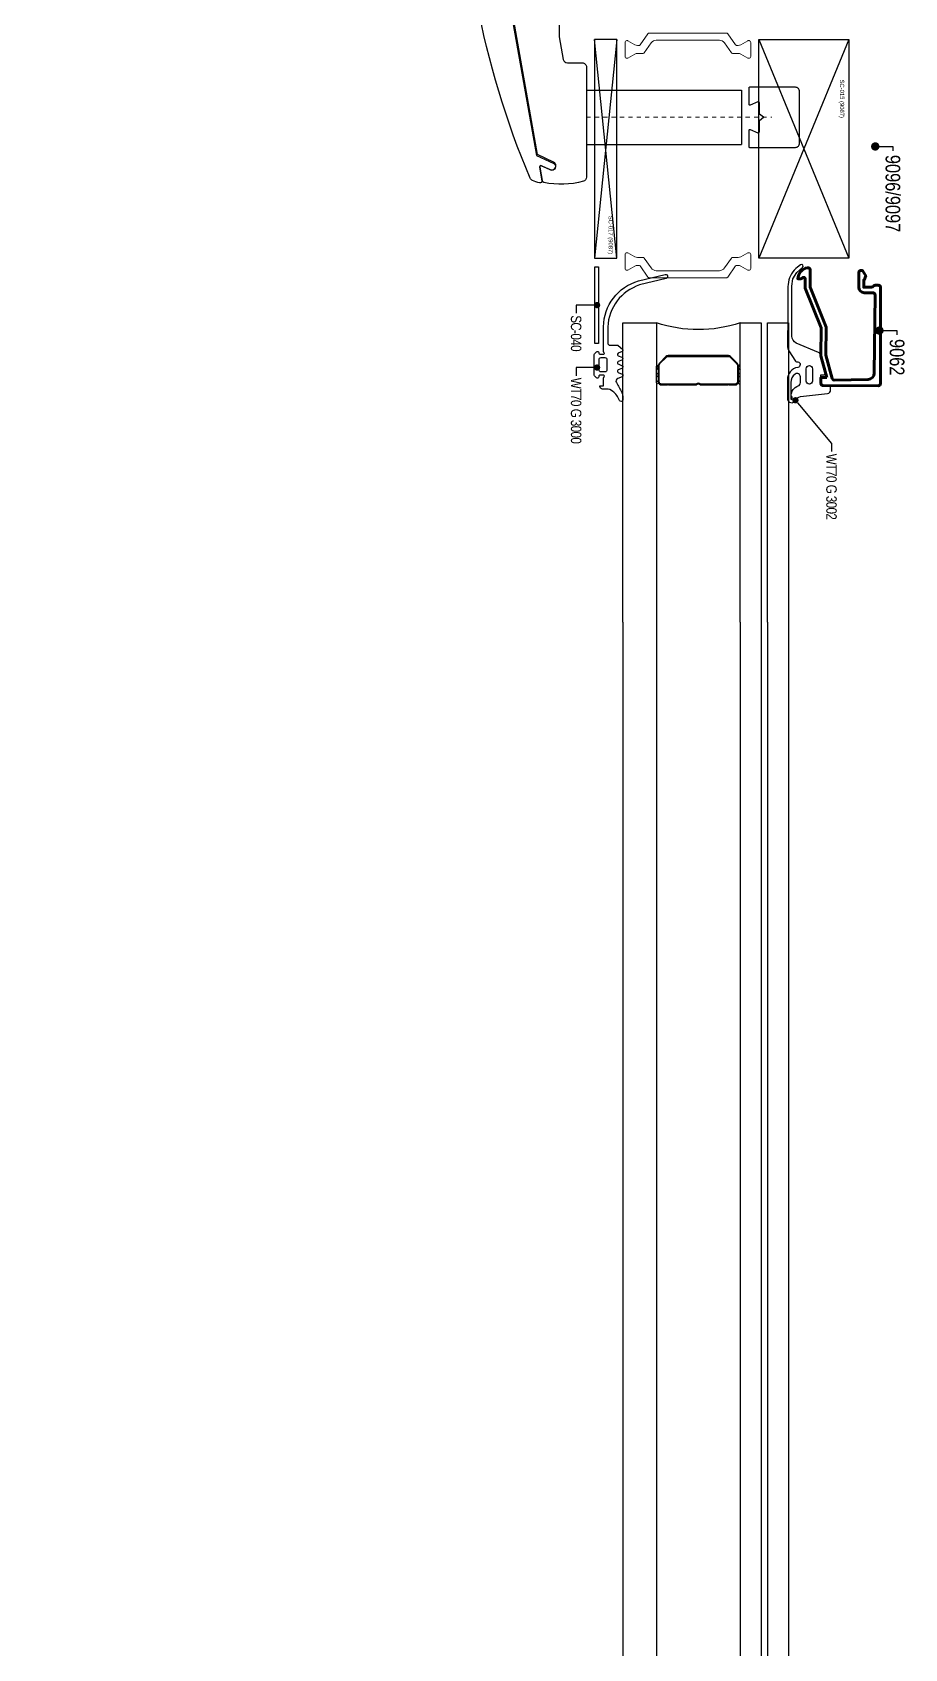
# Model space of a CAD drawing. Header units: millimetres. Extents: x 5429406 to 5440208, y -620941 to -619789.
# Drawn here: x 5437013.36 to 5437034.19, y -620868.54 to -620829.93 of the extents above; entities that cross this region are included whole.
import ezdxf
from ezdxf import colors
from ezdxf.entities.mleader import LeaderData, LeaderLine
from ezdxf.math import Vec2, Vec3

# ---------------------------------------------------------------- set-up
doc = ezdxf.new("R2010")
doc.units = ezdxf.units.MM
doc.header["$LTSCALE"] = 0.05
for name, pattern in [('CENTER', [2, 1.25, -0.25, 0.25, -0.25]), ('DASHDOT', [1, 0.5, -0.25, 0, -0.25]), ('HIDDEN', [9.525, 6.35, -3.175])]:
    doc.linetypes.add(name, pattern=pattern)
doc.layers.add('AKS', color=8, linetype='DASHDOT', lineweight=20)
doc.layers.add('profil hatch', color=253, linetype='Continuous', lineweight=0)
for name, color, linetype in [('aksoy_cam', 4, 'Continuous'), ('aksoy_iz', 8, 'HIDDEN'), ('BEMASS', 5, 'Continuous'), ('D-Olcu', 8, 'Continuous'), ('N_D-Tara-Profil', 252, 'Continuous'), ('N_Kes-Profil', 52, 'Continuous'), ('N_Mlz-Cam', 4, 'Continuous'), ('N_Mlz-Fitil', 10, 'Continuous'), ('N_Mlz-Silikon', 152, 'Continuous'), ('profil no', 7, 'Continuous')]:
    doc.layers.add(name, color=color, linetype=linetype)
doc.styles.add('12', font='arial.ttf', dxfattribs={"height": 12})
doc.styles.add('T3', font='arial.ttf', dxfattribs={"width": 0.8, "height": 2})
pattern_1 = [(45, (5437094.32057, -621719.9814), (-0.089802561, 0.089802561), []), (135, (5437094.32057, -621719.9814), (-0.089802561, -0.089802561), [])]

# ---------------------------------------------------------------- blocks, each defined once
blk = doc.blocks.new('SC-816-817-818-819')
at = {"lineweight": -3}
for p, q in [((-61, 1.4), (-61, -44.6)), ((-48, 1.4), (-48, -44.6)), ((29, 1.4), (29, -35.6)), ((42, 1.4), (42, -35.6)), ((29, -35.6), (42, -35.6)), ((-61, -44.6), (-48, -44.6))]:
    blk.add_line(p, q, dxfattribs=at)
for points in [[(-63.97, 12.57, -0.606815), (-63.65, 12.14), (-64.6, 10.09, 1), (-62.79, 9.25), (-61, 13.09), (-23.48, 19.71, -0.181694), (-21.26, 27.8, 0.674051), (-21.55, 28.27), (-24.3, 27.79, -0.21175), (-10.96, 33.7), (-5, 33.7, -1), (-5, 7.9), (-32.84, 7.9), (-38.27, 6.94, 0.36397), (-39.1, 5.96), (-39.1, 2.4, -0.414214), (-40.1, 1.4), (-66.41, 1.4, -0.337113), (-67.37, 2.13, -0.120036), (-67.67, 11.59, -0.306218), (-67.27, 11.98)], [(47.37, 12.57, 0.606815), (47.05, 12.14), (48, 10.09, -1), (46.19, 9.25), (44.4, 13.09), (6.88, 19.71, 0.181694), (4.66, 27.8, -0.674051), (4.95, 28.27), (7.7, 27.79, 0.177904), (-3.28, 33.58, 1.069261), (-5, 7.9), (16.24, 7.9), (21.67, 6.94, -0.36397), (22.5, 5.96), (22.5, 2.4, 0.414214), (23.5, 1.4), (49.81, 1.4, 0.337113), (50.77, 2.13, 0.120036), (51.07, 11.59, 0.306218), (50.67, 11.98)], [(-66.66, 14.83, -0.053783), (-24.4, 27.56), (-22.35, 27.93, -0.659686), (-22.05, 27.46, 0.161906), (-24.11, 19.9), (-61.2, 13.36), (-63.17, 9.15, -0.838981), (-64.71, 9.87), (-63.65, 12.14, 0.606815), (-63.97, 12.57), (-67.2, 12, -0.557423), (-67.76, 12.63, -0.02179), (-67.19, 14.28, -0.198584)], [(-9.51, 13.79, 0.309943), (-9.7, 14.33, -0.078824), (-11.47, 16.1, 0.309943), (-12.01, 16.29, -0.874938), (-13.14, 19.04, 0.309943), (-12.9, 19.55, -0.078824), (-12.9, 22.05, 0.309943), (-13.14, 22.56, -0.874938), (-12.01, 25.31, 0.309943), (-11.47, 25.5, -0.078824), (-9.7, 27.27, 0.309943), (-9.51, 27.81, -0.874938), (-6.76, 28.94, 0.309943), (-6.25, 28.7, -0.078824), (-3.75, 28.7, 0.309943), (-3.24, 28.94, -0.874938), (-0.49, 27.81, 0.309943), (-0.3, 27.27, -0.078824), (1.47, 25.5, 0.309943), (2.01, 25.31, -0.874938), (3.14, 22.56, 0.309943), (2.9, 22.05, -0.078824), (2.9, 19.55, 0.309943), (3.14, 19.04, -0.874938), (2.01, 16.29, 0.309943), (1.47, 16.1, -0.078824), (-0.3, 14.33, 0.309943), (-0.49, 13.79, -0.874938), (-3.24, 12.66, 0.309943), (-3.75, 12.9, -0.078824), (-6.25, 12.9, 0.309943), (-6.76, 12.66, -0.874938)], [(50.06, 14.83, 0.053783), (7.8, 27.56), (5.75, 27.93, 0.659686), (5.45, 27.46, -0.161906), (7.51, 19.9), (44.6, 13.36), (46.57, 9.15, 0.838981), (48.11, 9.87), (47.05, 12.14, -0.606815), (47.37, 12.57), (50.6, 12, 0.557423), (51.16, 12.63, 0.02179), (50.59, 14.28, 0.198584)], [(36.25, -39.9), (35.5, -40.9), (34.75, -39.9), (32.06, -39.9, -0.541541), (31.79, -39.48), (32.58, -37.68, 0.541541), (32.39, -37.4), (28.45, -37.4, 0.414214), (28.25, -37.6), (28.25, -48.4, 0.414214), (29.25, -49.4), (41.75, -49.4, 0.414214), (42.75, -48.4), (42.75, -37.6, 0.414214), (42.55, -37.4), (38.61, -37.4, 0.541541), (38.42, -37.68), (39.21, -39.48, -0.541541), (38.94, -39.9)], [(-53.75, -48.5), (-54.5, -49.5), (-55.25, -48.5), (-57.94, -48.5, -0.541541), (-58.21, -48.08), (-57.42, -46.28, 0.541541), (-57.61, -46), (-61.55, -46, 0.414214), (-61.75, -46.2), (-61.75, -57, 0.414214), (-60.75, -58), (-48.25, -58, 0.414214), (-47.25, -57), (-47.25, -46.2, 0.414214), (-47.45, -46), (-51.39, -46, 0.541541), (-51.58, -46.28), (-50.79, -48.08, -0.541541), (-51.06, -48.5)]]:
    blk.add_lwpolyline(points, format="xyb", close=True, dxfattribs=at)
blk.add_lwpolyline([(-0.49, 13.79, -0.309943), (-0.3, 14.33, 0.078824), (1.47, 16.1, -0.309943), (2.01, 16.29, 0.874938), (3.14, 19.04, -0.309943), (2.9, 19.55, 0.078824), (2.9, 22.05, -0.309943), (3.14, 22.56, 0.874938), (2.01, 25.31, -0.309943), (1.47, 25.5, 0.078824), (-0.3, 27.27, -0.309943), (-0.49, 27.81, 0.874938), (-3.24, 28.94, -0.309943), (-3.75, 28.7, 0.078824), (-6.25, 28.7, -0.309943), (-6.76, 28.94, 0.874938), (-9.51, 27.81, -0.309943), (-9.7, 27.27, 0.078824), (-11.47, 25.5, -0.309943), (-12.01, 25.31, 0.874938), (-13.14, 22.56, -0.309943), (-12.9, 22.05, 0.078824), (-12.9, 19.55, -0.309943), (-13.14, 19.04, 0.874938), (-12.01, 16.29, -0.309943), (-11.47, 16.1, 0.078824), (-9.7, 14.33, -0.309943), (-9.51, 13.79, 0.874938), (-6.76, 12.66, -0.309943), (-6.25, 12.9, 0.078824), (-3.75, 12.9, -0.309943), (-3.24, 12.66, 0.874938)], format="xyb", close=True)
blk.add_circle((2.37, 22.48), 0.353)
at = {"layer": 'AKS', "linetype": 'CENTER', "ltscale": 0.25}
for p, q in [((-5, 35.8), (-5, 5.8)), ((-5, 35.8), (-5, 5.8)), ((-20, 20.8), (10, 20.8)), ((10, 20.8), (-20, 20.8)), ((-54.5, 1.4), (-54.5, -58)), ((35.5, 1.4), (35.5, -42.82)), ((35.5, 1.4), (35.5, -42.82))]:
    blk.add_line(p, q, dxfattribs=at)
at = {"style": '12'}
blk.add_text('R', height=0.357, dxfattribs=at).set_placement((2.22, 22.33))
at = {"insert": (-12.1, 22.43), "char_height": 2.7, "width": 17.4507, "attachment_point": 1, "style": '12'}
blk.add_mtext('{\\fHandelGotDLig|b0|i0|c162|p34;\\T1.1;SARAY}', dxfattribs=at)
blk = doc.blocks.new('_DOT')
at = {"color": 0, "linetype": 'ByBlock'}
blk.add_line((-0.5, 0), (-1, 0), dxfattribs=at)
at = {"linetype": 'ByBlock', "const_width": 0.5}
blk.add_lwpolyline([(-0.25, 0, 1), (0.25, 0, 1)], format="xyb", close=True, dxfattribs=at)
blk = doc.blocks.new('WT70 G 3000')
at = {"layer": 'N_Mlz-Fitil'}
for points in [[(2.3, 3.2), (2.46, 2.77, -0.517442), (2.27, 2.5), (1.43, 2.5, -0.415519), (1.13, 2.8), (1.13, 2.9, 0.666871), (0.62, 3.11), (0.15, 2.64, 0.198912), (0, 2.28), (0, -2.28, 0.198912), (0.15, -2.64), (0.62, -3.11, 0.666844), (1.13, -2.9), (1.13, -2.8, -0.413435), (1.43, -2.5), (2.27, -2.5, -0.517442), (2.46, -2.77), (2.3, -3.2), (2.3, -9.06, 0.334599), (10.62, -20.01), (16.96, -21.59, 1), (17.2, -20.62), (10.9, -19.05, -0.316988), (3.3, -9.02), (3.3, -5.17, -0.414214), (3.8, -4.67), (5.55, -4.67, 0.175605), (5.74, -4.6), (6.78, -3.74, 0.5532), (6.69, -3.15), (5.8, -2.77), (5.59, -2.56), (5.59, -2.39), (5.67, -2.22), (5.8, -2.13), (6.67, -1.8, 0.662761), (6.67, -1.11), (5.8, -0.78), (5.67, -0.69), (5.59, -0.52), (5.59, -0.39), (5.67, -0.22), (5.89, -0.1), (6.69, 0.24, 0.676252), (6.68, 0.88), (5.8, 1.22), (5.67, 1.3), (5.59, 1.47), (5.59, 1.64), (5.67, 1.77), (5.8, 1.85), (6.69, 2.23, 0.6656), (6.69, 2.87), (5.67, 3.29, -0.454209), (5.34, 4.27, 0.006438), (6.61, 6.6, 0.096028), (6.9, 7.87), (6.9, 8.42, 0.785203), (6.1, 8.51, -0.128804), (4.49, 6.36, -0.173057), (2.94, 5.81), (2, 5.81, 0.414214), (1.4, 5.21), (1.4, 5.01), (2.2, 5.01, -0.414214), (2.3, 4.91)], [(1.2, -1.2, 0.414024), (1.7, -1.7), (2.6, -1.7, 0.414227), (3.1, -1.2), (3.1, 1.2, 0.41406), (2.6, 1.7), (1.7, 1.7, 0.41401), (1.2, 1.2)]]:
    blk.add_lwpolyline(points, format="xyb", close=True, dxfattribs=at)
blk = doc.blocks.new('WT 70 P 1046')
at = {"layer": 'N_Kes-Profil', "lineweight": 60}
blk.add_lwpolyline([(-12.8, -1.42), (-14.2, -1.42), (-14.2, -0.02, -0.414214), (-13.7, 0.48), (-0.5, 0.5, -0.4142), (0, 0), (0.03, -23, -0.414227), (-0.47, -23.5), (-1.26, -23.5, -0.19885), (-1.61, -23.36), (-1.82, -23.15, 0.19885), (-2.17, -23), (-3.97, -23.01), (-3.96, -24.71), (-3.88, -24.71), (-3.51, -25.7), (-4.26, -27.01), (-4.66, -27.01, -0.414214), (-5.16, -26.51), (-5.17, -23.01, -0.414161), (-3.87, -21.7), (-1.78, -21.7, 0.416524), (-1.28, -21.19), (-1.46, -2.47, 0.408739), (-2.95, -0.99), (-11.01, -0.82, 0.342409), (-11.49, -1.19), (-12.99, -6.8), (-12.98, -13.51), (-16.77, -23.02), (-16.76, -27.17, -0.49432), (-17.4, -27.67, -0.326592), (-19.75, -25.03), (-19.01, -25.03, -0.242678), (-18.6, -25.23, 0.73865), (-17.96, -25.02), (-17.96, -25.02), (-17.97, -22.79), (-14.18, -13.29), (-14.19, -6.64)], format="xyb", close=True, dxfattribs=at)
blk = doc.blocks.new('WT70 G 3002')
at = {"layer": 'N_Mlz-Fitil'}
blk.add_lwpolyline([(0, 2.38), (0, 0), (0.71, 0, -0.25821), (1.03, -0.15, -0.25297), (1.07, -0.49), (-0.02, -4.65, -0.234467), (-0.6, -5.32), (-5.9, -7.52, 0.269716), (-6.91, -9.26), (-6.98, -21.16), (-6.67, -22.91), (-5.75, -24.44), (-4.38, -25.63, -0.943988), (-4.86, -26.25), (-5.57, -25.71), (-5.98, -25.36), (-6.35, -24.99), (-6.69, -24.57), (-6.99, -24.12), (-7.25, -23.65), (-7.47, -23.17), (-7.64, -22.66), (-7.77, -22.13), (-7.85, -21.6), (-7.88, -21.07), (-7.93, -14.36), (-8.01, -6.95, -0.146254), (-7.65, -5.73), (-6.07, -3.25, -0.255514), (-5.82, -3.12), (-5.5, -3.12, 0.845331), (-5.54, -1.77, -0.362404), (-8, 1.19), (-8, 5.68, -0.80698), (-6.09, 6.09, 0.26235), (-4.9, 5.22), (1.59, 4.45, -0.379789), (2.3, 3.65), (2.3, 2.88, -0.414214), (2, 2.58), (0.2, 2.58, 0.414214), (0, 2.38)], format="xyb", dxfattribs=at)
for points in [[(-4.9, 0.48, -0.612992), (-6.17, -0.17, -0.239931), (-7.2, 1.86), (-7.2, 5.73, -1), (-6.9, 5.73), (-6.9, 5.36, -0.317837), (-7.1, 5.08), (-7.1, 4.99, 0.317975), (-5.43, 2.64, -0.317975), (-4.9, 1.88), (-4.9, 0.48)], [(-2, 1.5, 0.414214), (-2.75, 2.25, 0.414214), (-3.5, 1.5), (-3.5, -1.44, 0.414214), (-2.75, -2.19, 0.414214), (-2, -1.44)]]:
    blk.add_lwpolyline(points, format="xyb", close=True, dxfattribs=at)

msp = doc.modelspace()

# ---------------------------------------------------------------- hatches: boundary and pattern name
at = {"layer": 'D-Olcu', "transparency": 33554541}
h = msp.add_hatch(dxfattribs=at)
h.set_pattern_fill('ANSI37', color=256, scale=0.04, style=0)
h.set_pattern_definition([(135, (5436964.20361, -621719.9814), (0.089802561, 0.089802561), []), (45, (5436964.20361, -621719.9814), (0.089802561, -0.089802561), [])])
edge = h.paths.add_edge_path()
edge.add_line((5437028.312, -620837.906), (5437028.312, -620838.306))
edge.add_arc((5437028.287, -620838.306), 0.025, 180, 360, ccw=False)
edge.add_line((5437028.262, -620838.306), (5437028.262, -620837.906))
edge.add_arc((5437028.287, -620837.906), 0.025, 0, 180, ccw=False)
h = msp.add_hatch(dxfattribs=at)
h.set_pattern_fill('ANSI37', color=256, scale=0.04, style=0)
h.set_pattern_definition(pattern_1)
edge = h.paths.add_edge_path()
edge.add_line((5437030.212, -620837.906), (5437030.212, -620838.306))
edge.add_arc((5437030.237, -620838.306), 0.025, 180, 360)
edge.add_line((5437030.262, -620838.306), (5437030.262, -620837.906))
edge.add_arc((5437030.237, -620837.906), 0.025, 360, 540)
h = msp.add_hatch(dxfattribs=at)
h.set_pattern_fill('ANSI37', color=256, scale=0.04, style=0)
h.set_pattern_definition(pattern_1)
edge = h.paths.add_edge_path()
edge.add_line((5437030.212, -620837.906), (5437030.212, -620838.306))
edge.add_arc((5437030.237, -620838.306), 0.025, 180, 360)
edge.add_line((5437030.262, -620838.306), (5437030.262, -620837.906))
edge.add_arc((5437030.237, -620837.906), 0.025, 360, 540)
at = {"layer": 'N_D-Tara-Profil', "transparency": 33554541}
h = msp.add_hatch(color=256, dxfattribs=at)
edge = h.paths.add_edge_path(flags=16)
edge.add_arc((5437030.137, -620837.887), 0.057, 0, 45, ccw=False)
edge.add_line((5437030.194, -620837.887), (5437030.194, -620838.281))
edge.add_arc((5437030.137, -620838.281), 0.057, -90, 0, ccw=False)
edge.add_line((5437030.137, -620838.338), (5437029.321, -620838.338))
edge.add_arc((5437029.262, -620838.394), 0.081, 43.7377, 136.2623)
edge.add_line((5437029.204, -620838.338), (5437028.387, -620838.338))
edge.add_arc((5437028.387, -620838.281), 0.057, 180, 270, ccw=False)
edge.add_line((5437028.33, -620838.281), (5437028.33, -620837.887))
edge.add_arc((5437028.387, -620837.887), 0.057, 135, 180, ccw=False)
edge.add_line((5437028.347, -620837.847), (5437028.503, -620837.69))
edge.add_arc((5437028.543, -620837.731), 0.057, 90, 135, ccw=False)
edge.add_line((5437028.543, -620837.674), (5437029.981, -620837.674))
edge.add_arc((5437029.981, -620837.731), 0.057, 45, 90, ccw=False)
edge.add_line((5437030.021, -620837.69), (5437030.177, -620837.847))
edge = h.paths.add_edge_path()
edge.add_line((5437030, -620838.356), (5437030.137, -620838.356))
edge.add_arc((5437030.137, -620838.281), 0.075, 270, 360)
edge.add_line((5437030.212, -620838.281), (5437030.212, -620837.887))
edge.add_arc((5437030.137, -620837.887), 0.075, 0, 45)
edge.add_line((5437030.19, -620837.834), (5437030.034, -620837.678))
edge.add_arc((5437029.981, -620837.731), 0.075, 45, 90)
edge.add_line((5437029.981, -620837.656), (5437028.543, -620837.656))
edge.add_arc((5437028.543, -620837.731), 0.075, 90, 135)
edge.add_line((5437028.49, -620837.678), (5437028.334, -620837.834))
edge.add_arc((5437028.387, -620837.887), 0.075, 135, 180)
edge.add_line((5437028.312, -620837.887), (5437028.312, -620838.281))
edge.add_arc((5437028.387, -620838.281), 0.075, 180, 270)
edge.add_line((5437028.387, -620838.356), (5437028.525, -620838.356))
edge.add_line((5437028.525, -620838.356), (5437028.537, -620838.343))
edge.add_line((5437028.537, -620838.343), (5437028.55, -620838.356))
edge.add_line((5437028.55, -620838.356), (5437029.212, -620838.356))
edge.add_arc((5437029.262, -620838.394), 0.063, 37.0976, 142.9024, ccw=False)
edge.add_line((5437029.312, -620838.356), (5437029.975, -620838.356))
edge.add_line((5437029.975, -620838.356), (5437029.987, -620838.343))
edge.add_line((5437029.987, -620838.343), (5437030, -620838.356))

# ---------------------------------------------------------------- linework, layer by layer
at = {"layer": 'aksoy_cam', "transparency": 33554541}
for p, q in [((5437027.462, -620844.019, -69.554), (5437027.462, -620915.838, -245.25)), ((5437028.262, -620844.019, -69.554), (5437028.262, -620915.838, -245.25)), ((5437030.262, -620844.019, -69.554), (5437030.262, -620915.838, -245.25)), ((5437030.762, -620844.019, -69.554), (5437030.762, -620915.838, -245.25)), ((5437030.914, -620844.019, -69.554), (5437030.914, -620915.838, -245.25)), ((5437031.414, -620844.019, -69.554), (5437031.414, -620915.838, -245.25))]:
    msp.add_line(p, q, dxfattribs=at)
at = {"layer": 'aksoy_iz', "ltscale": 5, "transparency": 33554541}
msp.add_arc((5437024.374, -620821.844, -523.628), 110.122, 183.16001, 271.17993, dxfattribs=at)
at = {"layer": 'D-Olcu', "transparency": 33554541}
for p, q in [((5437027.317, -620830.109, -69.554), (5437026.787, -620835.329, -69.554)), ((5437027.317, -620835.329, -69.554), (5437026.787, -620830.109, -69.554)), ((5437030.707, -620830.109, -69.554), (5437032.857, -620835.329, -69.554)), ((5437032.857, -620830.109, -69.554), (5437030.707, -620835.329, -69.554))]:
    msp.add_line(p, q, dxfattribs=at)
at = {"layer": 'D-Olcu', "transparency": 33554541, "elevation": -420.946}
for points in [[(5437026.787, -620835.329), (5437027.317, -620835.329), (5437027.317, -620830.109), (5437026.787, -620830.109)], [(5437030.707, -620830.109), (5437032.857, -620830.109), (5437032.857, -620835.329), (5437030.707, -620835.329)], [(5437026.882, -620835.534), (5437026.882, -620837.364), (5437026.792, -620837.364), (5437026.792, -620835.534)]]:
    msp.add_lwpolyline(points, close=True, dxfattribs=at)
at = {"layer": 'N_Kes-Profil', "transparency": 33554541, "elevation": -420.946}
for points in [[(5437030, -620838.356), (5437030.137, -620838.356, 0.414214), (5437030.212, -620838.281), (5437030.212, -620837.887, 0.198912), (5437030.19, -620837.834), (5437030.034, -620837.678, 0.198912), (5437029.981, -620837.656), (5437028.543, -620837.656, 0.198912), (5437028.49, -620837.678), (5437028.334, -620837.834, 0.198912), (5437028.312, -620837.887), (5437028.312, -620838.281, 0.414214), (5437028.387, -620838.356), (5437028.525, -620838.356), (5437028.537, -620838.343), (5437028.55, -620838.356), (5437029.212, -620838.356, -0.497519), (5437029.312, -620838.356), (5437029.975, -620838.356), (5437029.987, -620838.343)], [(5437030.177, -620837.847, -0.198912), (5437030.194, -620837.887), (5437030.194, -620838.281, -0.414214), (5437030.137, -620838.338), (5437029.321, -620838.338, 0.427179), (5437029.204, -620838.338), (5437028.387, -620838.338, -0.414214), (5437028.33, -620838.281), (5437028.33, -620837.887, -0.198912), (5437028.347, -620837.847), (5437028.503, -620837.69, -0.198912), (5437028.543, -620837.674), (5437029.981, -620837.674, -0.198912), (5437030.021, -620837.69)]]:
    msp.add_lwpolyline(points, format="xyb", close=True, dxfattribs=at)
at = {"layer": 'N_Mlz-Cam', "transparency": 33554541, "elevation": -69.554}
for points in [[(5437027.462, -620844.019), (5437027.462, -620836.874), (5437028.262, -620836.874), (5437028.262, -620844.019)], [(5437030.262, -620844.019), (5437030.262, -620836.874), (5437030.762, -620836.874), (5437030.762, -620844.019)], [(5437030.914, -620844.019), (5437030.914, -620836.874), (5437031.414, -620836.874), (5437031.414, -620844.019)]]:
    msp.add_lwpolyline(points, dxfattribs=at)
at = {"layer": 'N_Mlz-Fitil', "lineweight": 20, "transparency": 33554541, "elevation": -420.946}
for points in [[(5437027.583, -620830.136), (5437027.749, -620830.232, 0.131652), (5437027.809, -620830.248), (5437027.846, -620830.248, 0.244698), (5437027.871, -620830.235), (5437028.059, -620829.966, -0.244698), (5437028.084, -620829.953), (5437029.94, -620829.953, -0.244698), (5437029.964, -620829.966), (5437030.153, -620830.235, 0.244698), (5437030.177, -620830.248), (5437030.215, -620830.248, 0.131652), (5437030.275, -620830.232), (5437030.441, -620830.136, -0.131652), (5437030.451, -620830.133), (5437030.472, -620830.133, -0.414214), (5437030.512, -620830.173), (5437030.512, -620830.223), (5437030.512, -620830.463), (5437030.512, -620830.513, -0.414214), (5437030.472, -620830.553), (5437030.451, -620830.553, -0.131652), (5437030.441, -620830.551), (5437030.275, -620830.454, 0.131652), (5437030.215, -620830.438), (5437030.079, -620830.438, -0.244698), (5437030.054, -620830.425), (5437029.887, -620830.187, 0.244698), (5437029.764, -620830.123), (5437028.259, -620830.123, 0.244698), (5437028.137, -620830.187), (5437027.97, -620830.425, -0.244698), (5437027.945, -620830.438), (5437027.809, -620830.438, 0.131652), (5437027.749, -620830.454), (5437027.583, -620830.551, -0.131652), (5437027.573, -620830.553), (5437027.552, -620830.553, -0.414214), (5437027.512, -620830.513), (5437027.512, -620830.463), (5437027.512, -620830.223), (5437027.512, -620830.173, -0.414214), (5437027.552, -620830.133), (5437027.573, -620830.133, -0.131652)], [(5437027.583, -620835.614), (5437027.749, -620835.518, -0.131652), (5437027.809, -620835.502), (5437027.846, -620835.502, -0.244698), (5437027.871, -620835.515), (5437028.059, -620835.784, 0.244698), (5437028.084, -620835.797), (5437029.94, -620835.797, 0.244698), (5437029.964, -620835.784), (5437030.153, -620835.515, -0.244698), (5437030.177, -620835.502), (5437030.215, -620835.502, -0.131652), (5437030.275, -620835.518), (5437030.441, -620835.614, 0.131652), (5437030.451, -620835.617), (5437030.472, -620835.617, 0.414214), (5437030.512, -620835.577), (5437030.512, -620835.527), (5437030.512, -620835.287), (5437030.512, -620835.237, 0.414214), (5437030.472, -620835.197), (5437030.451, -620835.197, 0.131652), (5437030.441, -620835.2), (5437030.275, -620835.296, -0.131652), (5437030.215, -620835.312), (5437030.079, -620835.312, 0.244698), (5437030.054, -620835.325), (5437029.887, -620835.563, -0.244698), (5437029.764, -620835.627), (5437028.259, -620835.627, -0.244698), (5437028.137, -620835.563), (5437027.97, -620835.325, 0.244698), (5437027.945, -620835.312), (5437027.809, -620835.312, -0.131652), (5437027.749, -620835.296), (5437027.583, -620835.2, 0.131652), (5437027.573, -620835.197), (5437027.552, -620835.197, 0.414214), (5437027.512, -620835.237), (5437027.512, -620835.287), (5437027.512, -620835.527), (5437027.512, -620835.577, 0.414214), (5437027.552, -620835.617), (5437027.573, -620835.617, 0.131652)]]:
    msp.add_lwpolyline(points, format="xyb", close=True, dxfattribs=at)
at = {"layer": 'N_Mlz-Fitil', "transparency": 33554541, "elevation": -420.946}
for points in [[(5437028.312, -620837.906), (5437028.312, -620838.306, -1), (5437028.262, -620838.306), (5437028.262, -620837.906, -1)], [(5437030.212, -620837.906), (5437030.212, -620838.306, 1), (5437030.262, -620838.306), (5437030.262, -620837.906, 1)], [(5437030.212, -620837.906), (5437030.212, -620838.306, 1), (5437030.262, -620838.306), (5437030.262, -620837.906, 1)]]:
    msp.add_lwpolyline(points, format="xyb", close=True, dxfattribs=at)
at = {"layer": 'N_Mlz-Silikon', "transparency": 33554541, "extrusion": (0, 0, -1)}
msp.add_arc((-5437029.262, -620833.852, 69.554), 3.183, 251.6875, 288.3125, dxfattribs=at)
msp.add_arc((-5437029.262, -620833.852, 69.554), 3.183, 251.6875, 288.3125, dxfattribs=at)

# ---------------------------------------------------------------- block references
at = {"transparency": 33554541, "xscale": -0.1, "yscale": 0.1, "zscale": 0.1, "rotation": 90}
msp.add_blockref('SC-816-817-818-819', (5437026.732, -620828.414, -69.554), dxfattribs=at)
at = {"layer": 'BEMASS', "transparency": 33554541, "xscale": -0.1, "yscale": 0.1, "zscale": 0.1, "rotation": 180}
for name, p in [('WT70 G 3002', (5437032.189, -620838.114, -69.554)), ('WT70 G 3000', (5437026.772, -620837.874, -69.554))]:
    msp.add_blockref(name, p, dxfattribs=at)
at = {"layer": 'N_D-Tara-Profil', "transparency": 33554541, "xscale": -0.1, "yscale": 0.1, "zscale": 0.1, "rotation": 180}
msp.add_blockref('WT 70 P 1046', (5437033.609, -620838.324, -69.554), dxfattribs=at)

# ---------------------------------------------------------------- texts
at = {"layer": 'profil hatch', "color": 2, "transparency": 33554541, "char_height": 0.1, "attachment_point": 1, "rotation": 270, "style": 'T3'}
for s, insert in [('{\\W1;SC-015 (9087)}', (5437032.744, -620831.063, -69.554)), ('{\\W1;SC-017 (9087)}', (5437027.221, -620834.316, -69.554))]:
    msp.add_mtext(s, dxfattribs=dict(at, insert=insert))

# ---------------------------------------------------------------- leaders
at = {"layer": 'profil no', "transparency": 33554541}
ml = msp.add_multileader_mtext('Standard', dxfattribs=at)
ml.set_content('9096/9097', color=256, style='T3')
ml.set_leader_properties()
ml.set_arrow_properties(name='DOT')
ml.build(insert=Vec2(0, 0))
ml.multileader.update_dxf_attribs({"dogleg_length": 1, "arrow_head_size": 0.2})
ctx = ml.context
ctx.base_point, ctx.char_height, ctx.arrow_head_size, ctx.landing_gap_size, ctx.plane_origin, ctx.plane_x_axis, ctx.plane_y_axis = Vec3(5437033.904, -620832.761, -420.946), 0.35, 0.2, 0.1, Vec3(5437033.486, -620831.509, -420.946), Vec3(0, -1), Vec3(1, 0)
notes = []
notes.append((ctx, [(0, (1, 1, 0), (5437033.904, -620832.661, -420.946), (0, -1), 0.1, [(0, [(5437033.486, -620832.66, -420.946)], 0, [])])]))
ctx.mtext.insert, ctx.mtext.text_direction, ctx.mtext.rotation, ctx.mtext.flow_direction = Vec3(5437034.082, -620832.861, -420.946), Vec3(0, -1), 4.712389, 5
ml = msp.add_multileader_mtext('Standard', dxfattribs=at)
ml.set_content('{\\T0.9;SC-040}', color=256, style='T3')
ml.set_leader_properties()
ml.set_arrow_properties(name='DOT')
ml.build(insert=Vec2(0, 0))
ml.multileader.update_dxf_attribs({"dogleg_length": 2, "arrow_head_size": 0.15})
ctx = ml.context
ctx.base_point, ctx.char_height, ctx.arrow_head_size, ctx.landing_gap_size, ctx.plane_origin, ctx.plane_x_axis, ctx.plane_y_axis = Vec3(5437026.343, -620836.643, -420.946), 0.25, 0.15, 0.05, Vec3(5437026.292, -620835.4, -420.946), Vec3(0, -1), Vec3(1, 0)
notes.append((ctx, [(0, (1, 1, 0), (5437026.343, -620836.449, -420.946), (0, -1), 0.194, [(0, [(5437026.845, -620836.449, -420.946)], 0, [])])]))
ctx.mtext.insert, ctx.mtext.text_direction, ctx.mtext.rotation, ctx.mtext.flow_direction = Vec3(5437026.47, -620836.693, -420.946), Vec3(0, -1), 4.712389, 5
ml = msp.add_multileader_mtext('Standard', dxfattribs=at)
ml.set_content('9062', color=256, style='T3')
ml.set_leader_properties()
ml.set_arrow_properties(name='DOT')
ml.build(insert=Vec2(0, 0))
ml.multileader.update_dxf_attribs({"dogleg_length": 1, "arrow_head_size": 0.2})
ctx = ml.context
ctx.base_point, ctx.char_height, ctx.arrow_head_size, ctx.landing_gap_size, ctx.plane_origin, ctx.plane_x_axis, ctx.plane_y_axis = Vec3(5437034.004, -620837.159, -420.946), 0.35, 0.2, 0.1, Vec3(5437033.586, -620835.907, -420.946), Vec3(0, -1), Vec3(1, 0)
notes.append((ctx, [(0, (1, 1, 0), (5437034.004, -620837.059, -420.946), (0, -1), 0.1, [(0, [(5437033.586, -620837.058, -420.946)], 0, [])])]))
ctx.mtext.insert, ctx.mtext.text_direction, ctx.mtext.rotation, ctx.mtext.flow_direction = Vec3(5437034.182, -620837.259, -420.946), Vec3(0, -1), 4.712389, 5
ml = msp.add_multileader_mtext('Standard', dxfattribs=at)
ml.set_content('{\\T0.9;WT70 G 3000}', color=256, style='T3')
ml.set_leader_properties()
ml.set_arrow_properties(name='DOT')
ml.build(insert=Vec2(0, 0))
ml.multileader.update_dxf_attribs({"dogleg_length": 2, "arrow_head_size": 0.15})
ctx = ml.context
ctx.base_point, ctx.char_height, ctx.arrow_head_size, ctx.landing_gap_size, ctx.plane_origin, ctx.plane_x_axis, ctx.plane_y_axis = Vec3(5437026.343, -620838.134, -420.946), 0.25, 0.15, 0.05, Vec3(5437026.292, -620836.892, -420.946), Vec3(0, -1), Vec3(1, 0)
notes.append((ctx, [(0, (1, 1, 0), (5437026.343, -620837.941, -420.946), (0, -1), 0.194, [(0, [(5437026.845, -620837.941, -420.946)], 0, [])])]))
ctx.mtext.insert, ctx.mtext.text_direction, ctx.mtext.rotation, ctx.mtext.flow_direction = Vec3(5437026.47, -620838.184, -420.946), Vec3(0, -1), 4.712389, 5
ml = msp.add_multileader_mtext('Standard', dxfattribs=at)
ml.set_content('{\\T0.9;WT70 G 3002}', color=256, style='T3')
ml.set_leader_properties()
ml.set_arrow_properties(name='DOT')
ml.build(insert=Vec2(0, 0))
ml.multileader.update_dxf_attribs({"dogleg_length": 2, "arrow_head_size": 0.15})
ctx = ml.context
ctx.base_point, ctx.char_height, ctx.arrow_head_size, ctx.landing_gap_size, ctx.plane_origin, ctx.plane_x_axis, ctx.plane_y_axis = Vec3(5437032.439, -620839.949, -420.946), 0.25, 0.15, 0.05, Vec3(5437032.388, -620838.706, -420.946), Vec3(0, -1), Vec3(1, 0)
notes.append((ctx, [(0, (1, 1, 0), (5437032.439, -620839.755, -420.946), (0, -1), 0.194, [(0, [(5437031.58, -620838.723, -420.946)], 0, [])])]))
ctx.mtext.insert, ctx.mtext.text_direction, ctx.mtext.rotation, ctx.mtext.flow_direction = Vec3(5437032.566, -620839.999, -420.946), Vec3(0, -1), 4.712389, 5
for ctx, leaders in notes:
    for number, flags, end, landing, length, lines in leaders:
        leader = LeaderData()
        leader.index, (leader.has_last_leader_line, leader.has_dogleg_vector, leader.attachment_direction) = number, flags
        leader.last_leader_point, leader.dogleg_vector, leader.dogleg_length = Vec3(end), Vec3(landing), length
        for number, points, colour, breaks in lines:
            line = LeaderLine()
            line.index, line.vertices, line.color, line.breaks = number, Vec3.list(points), colors.encode_raw_color(colour), breaks
            leader.lines.append(line)
        ctx.leaders.append(leader)

doc.saveas('drawing.dxf')
